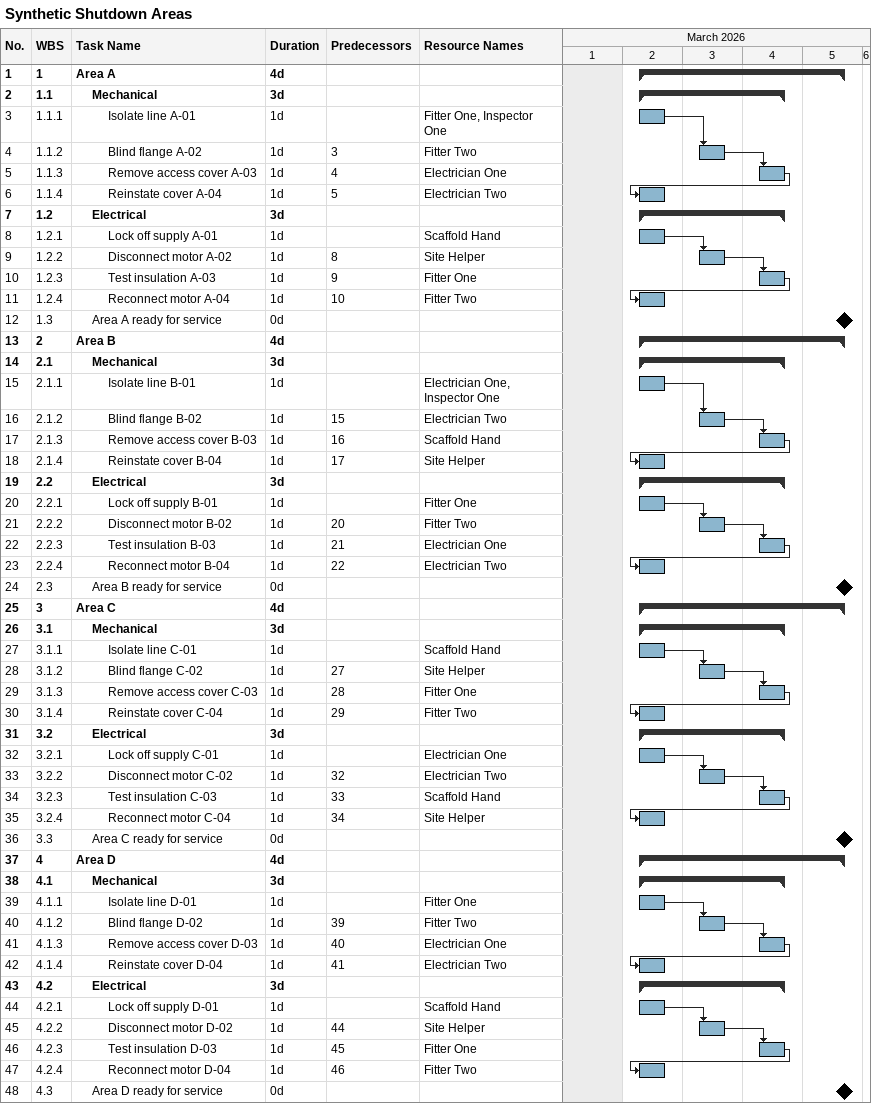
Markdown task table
Synthetic Shutdown Areas

| ID | WBS | Task | Duration | Start | Finish | Predecessors | Resources |
|---|---|---|---|---|---|---|---|
| 1 | 1 | **Area A** | 4d | 2026-03-02 | 2026-03-05 |  |  |
| 2 | 1.1 | **Mechanical** | 3d | 2026-03-02 | 2026-03-04 |  |  |
| 3 | 1.1.1 | Isolate line A-01 | 1d | 2026-03-02 | 2026-03-02 |  | Fitter One, Inspector One |
| 4 | 1.1.2 | Blind flange A-02 | 1d | 2026-03-03 | 2026-03-03 | 3 | Fitter Two |
| 5 | 1.1.3 | Remove access cover A-03 | 1d | 2026-03-04 | 2026-03-04 | 4 | Electrician One |
| 6 | 1.1.4 | Reinstate cover A-04 | 1d | 2026-03-02 | 2026-03-02 | 5 | Electrician Two |
| 7 | 1.2 | **Electrical** | 3d | 2026-03-02 | 2026-03-04 |  |  |
| 8 | 1.2.1 | Lock off supply A-01 | 1d | 2026-03-02 | 2026-03-02 |  | Scaffold Hand |
| 9 | 1.2.2 | Disconnect motor A-02 | 1d | 2026-03-03 | 2026-03-03 | 8 | Site Helper |
| 10 | 1.2.3 | Test insulation A-03 | 1d | 2026-03-04 | 2026-03-04 | 9 | Fitter One |
| 11 | 1.2.4 | Reconnect motor A-04 | 1d | 2026-03-02 | 2026-03-02 | 10 | Fitter Two |
| 12 | 1.3 | Area A ready for service | 0d | 2026-03-05 | 2026-03-05 |  |  |
| 13 | 2 | **Area B** | 4d | 2026-03-02 | 2026-03-05 |  |  |
| 14 | 2.1 | **Mechanical** | 3d | 2026-03-02 | 2026-03-04 |  |  |
| 15 | 2.1.1 | Isolate line B-01 | 1d | 2026-03-02 | 2026-03-02 |  | Electrician One, Inspector One |
| 16 | 2.1.2 | Blind flange B-02 | 1d | 2026-03-03 | 2026-03-03 | 15 | Electrician Two |
| 17 | 2.1.3 | Remove access cover B-03 | 1d | 2026-03-04 | 2026-03-04 | 16 | Scaffold Hand |
| 18 | 2.1.4 | Reinstate cover B-04 | 1d | 2026-03-02 | 2026-03-02 | 17 | Site Helper |
| 19 | 2.2 | **Electrical** | 3d | 2026-03-02 | 2026-03-04 |  |  |
| 20 | 2.2.1 | Lock off supply B-01 | 1d | 2026-03-02 | 2026-03-02 |  | Fitter One |
| 21 | 2.2.2 | Disconnect motor B-02 | 1d | 2026-03-03 | 2026-03-03 | 20 | Fitter Two |
| 22 | 2.2.3 | Test insulation B-03 | 1d | 2026-03-04 | 2026-03-04 | 21 | Electrician One |
| 23 | 2.2.4 | Reconnect motor B-04 | 1d | 2026-03-02 | 2026-03-02 | 22 | Electrician Two |
| 24 | 2.3 | Area B ready for service | 0d | 2026-03-05 | 2026-03-05 |  |  |
| 25 | 3 | **Area C** | 4d | 2026-03-02 | 2026-03-05 |  |  |
| 26 | 3.1 | **Mechanical** | 3d | 2026-03-02 | 2026-03-04 |  |  |
| 27 | 3.1.1 | Isolate line C-01 | 1d | 2026-03-02 | 2026-03-02 |  | Scaffold Hand |
| 28 | 3.1.2 | Blind flange C-02 | 1d | 2026-03-03 | 2026-03-03 | 27 | Site Helper |
| 29 | 3.1.3 | Remove access cover C-03 | 1d | 2026-03-04 | 2026-03-04 | 28 | Fitter One |
| 30 | 3.1.4 | Reinstate cover C-04 | 1d | 2026-03-02 | 2026-03-02 | 29 | Fitter Two |
| 31 | 3.2 | **Electrical** | 3d | 2026-03-02 | 2026-03-04 |  |  |
| 32 | 3.2.1 | Lock off supply C-01 | 1d | 2026-03-02 | 2026-03-02 |  | Electrician One |
| 33 | 3.2.2 | Disconnect motor C-02 | 1d | 2026-03-03 | 2026-03-03 | 32 | Electrician Two |
| 34 | 3.2.3 | Test insulation C-03 | 1d | 2026-03-04 | 2026-03-04 | 33 | Scaffold Hand |
| 35 | 3.2.4 | Reconnect motor C-04 | 1d | 2026-03-02 | 2026-03-02 | 34 | Site Helper |
| 36 | 3.3 | Area C ready for service | 0d | 2026-03-05 | 2026-03-05 |  |  |
| 37 | 4 | **Area D** | 4d | 2026-03-02 | 2026-03-05 |  |  |
| 38 | 4.1 | **Mechanical** | 3d | 2026-03-02 | 2026-03-04 |  |  |
| 39 | 4.1.1 | Isolate line D-01 | 1d | 2026-03-02 | 2026-03-02 |  | Fitter One |
| 40 | 4.1.2 | Blind flange D-02 | 1d | 2026-03-03 | 2026-03-03 | 39 | Fitter Two |
| 41 | 4.1.3 | Remove access cover D-03 | 1d | 2026-03-04 | 2026-03-04 | 40 | Electrician One |
| 42 | 4.1.4 | Reinstate cover D-04 | 1d | 2026-03-02 | 2026-03-02 | 41 | Electrician Two |
| 43 | 4.2 | **Electrical** | 3d | 2026-03-02 | 2026-03-04 |  |  |
| 44 | 4.2.1 | Lock off supply D-01 | 1d | 2026-03-02 | 2026-03-02 |  | Scaffold Hand |
| 45 | 4.2.2 | Disconnect motor D-02 | 1d | 2026-03-03 | 2026-03-03 | 44 | Site Helper |
| 46 | 4.2.3 | Test insulation D-03 | 1d | 2026-03-04 | 2026-03-04 | 45 | Fitter One |
| 47 | 4.2.4 | Reconnect motor D-04 | 1d | 2026-03-02 | 2026-03-02 | 46 | Fitter Two |
| 48 | 4.3 | Area D ready for service | 0d | 2026-03-05 | 2026-03-05 |  |  |
